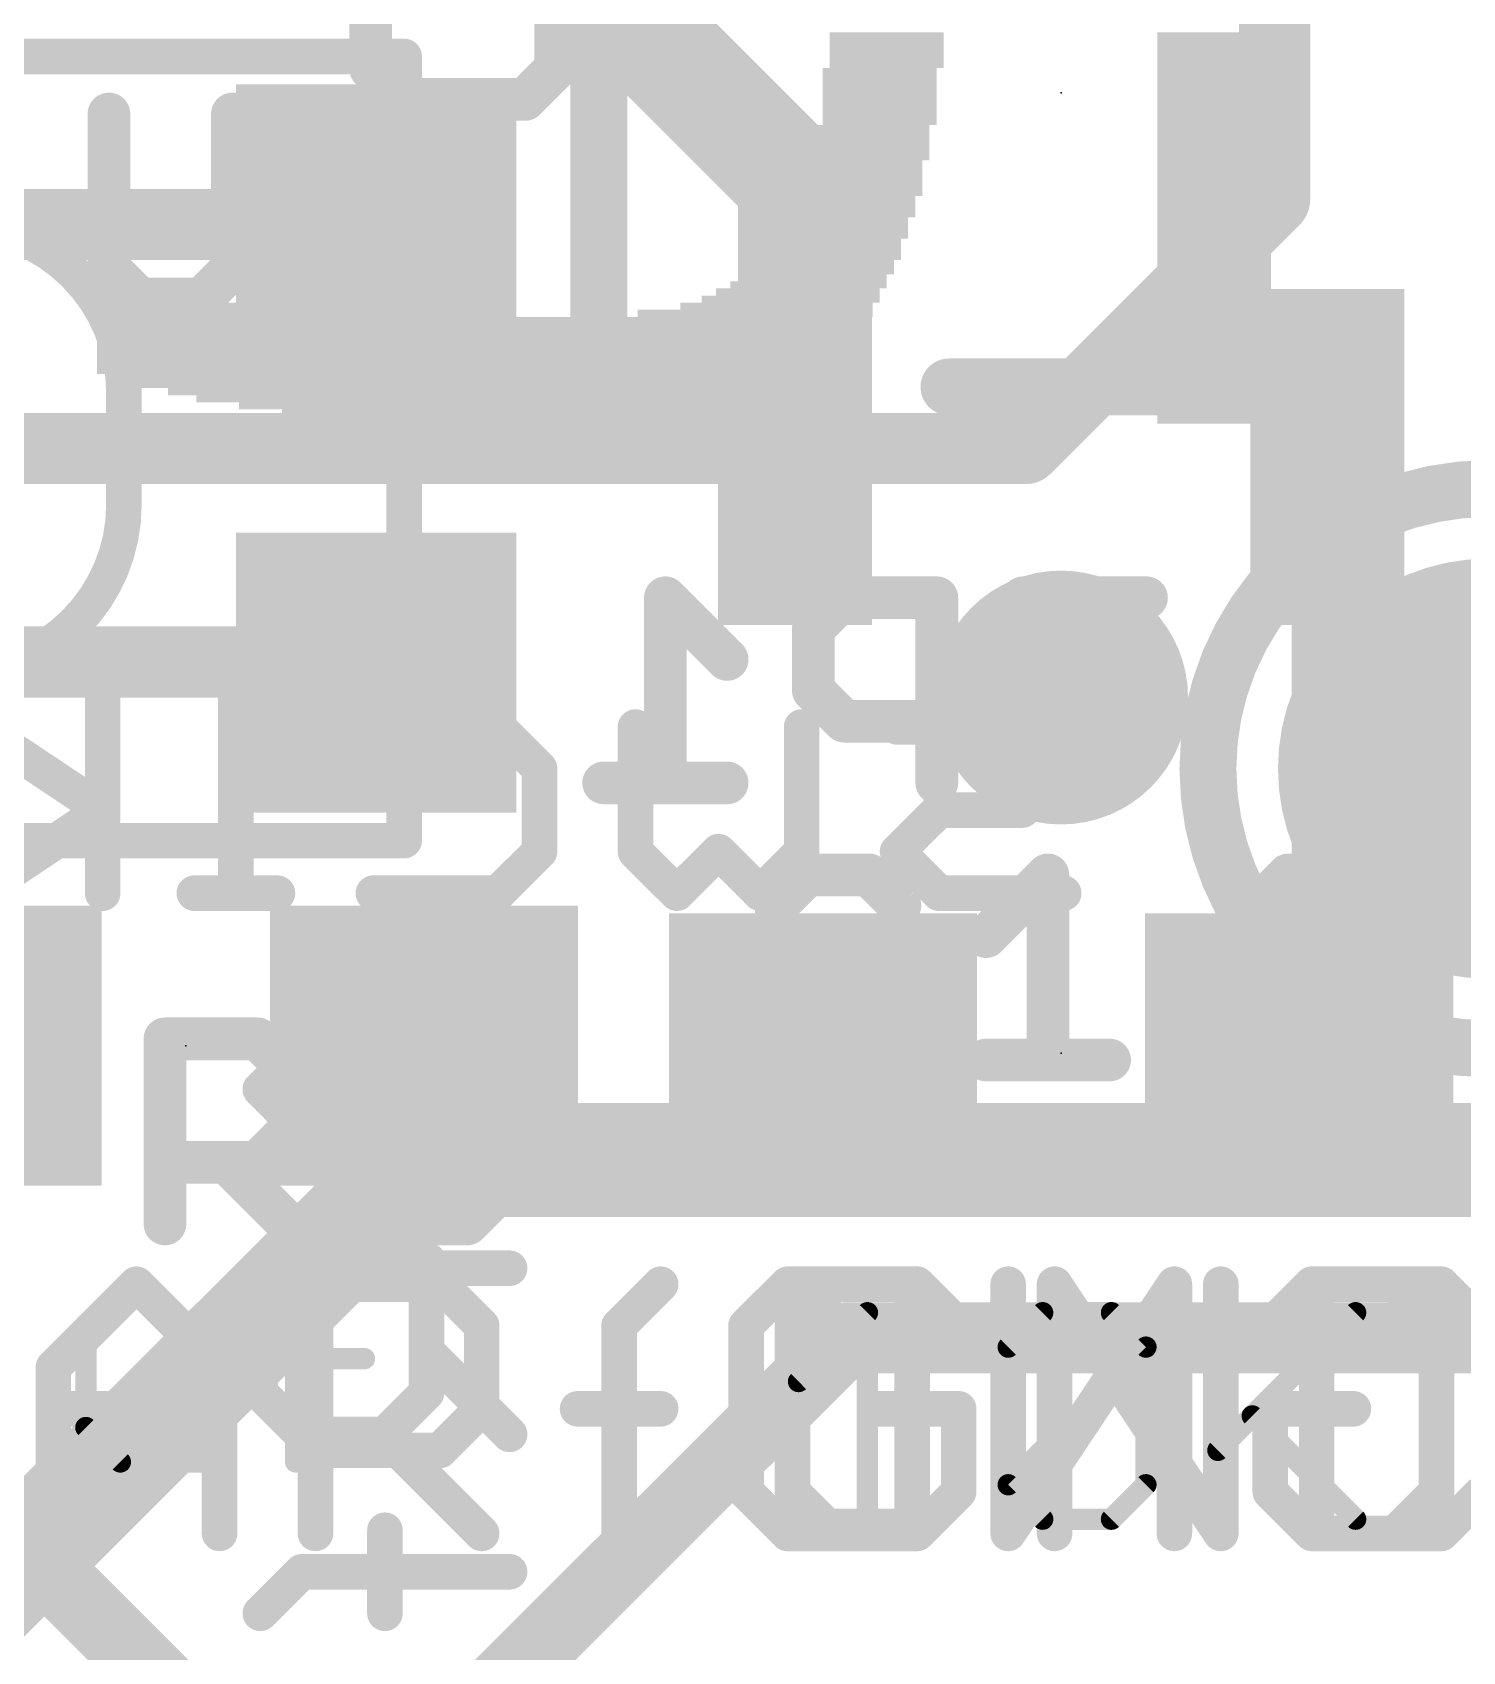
# Model space of a CAD drawing. Extents: x -4.5 to 52.1, y -1.8 to 26.3.
# Drawn here: x 10.17 to 15.28, y 2.18 to 7.96 of the extents above; entities that cross this region are included whole.
import ezdxf

# ---------------------------------------------------------------- set-up
doc = ezdxf.new("R2010")
doc.units = 0
for name, color, linetype in [('1', 12, 'CONTINUOUS'), ('16', 132, 'CONTINUOUS'), ('18', 110, 'CONTINUOUS'), ('21', 40, 'CONTINUOUS'), ('22', 6, 'CONTINUOUS'), ('23', 40, 'CONTINUOUS'), ('25', 253, 'CONTINUOUS'), ('26', 253, 'CONTINUOUS'), ('27', 253, 'CONTINUOUS')]:
    doc.layers.add(name, color=color, linetype=linetype)

# ---------------------------------------------------------------- blocks, each defined once
blk = doc.blocks.new('RECT')
blk.add_solid([(-0.5, -0.5), (0.5, -0.5), (-0.5, 0.5), (0.5, 0.5)])
blk = doc.blocks.new('PIE')
at = {"const_width": 0.5}
blk.add_lwpolyline([(0, -0.25, 1), (0, 0.25, 1), (0, -0.25)], format="xyb", dxfattribs=at)
blk = doc.blocks.new('ROUNDV')
at = {"const_width": 0.5}
blk.add_lwpolyline([(0, -0.25, 1), (0, 0.25, 1), (0, -0.25)], format="xyb", dxfattribs=at)

msp = doc.modelspace()

# ---------------------------------------------------------------- linework, layer by layer
at = {"layer": '1'}
for points, const_width in [([(12.065, 8.255), (12.893, 7.427)], 0.4064), ([(12.893, 7.427), (12.893, 6.4469)], 0.4064), ([(7.398, 7.277), (11.398, 7.277)], 0.254), ([(11.398, 7.277), (11.519, 7.277)], 0.254), ([(14.793, 6.4469), (14.793, 4.418)], 0.254), ([(11.36, 5.715), (9.271, 5.715)], 0.254), ([(11.398, 5.677), (11.36, 5.715)], 0.254), ([(14.793, 4.418), (14.693, 4.318)], 0.254), ([(9.8688, 2.8312), (11.43, 1.27)], 0.254)]:
    msp.add_lwpolyline(points, dxfattribs=dict(at, const_width=const_width))
for points, const_width in [([(12.9946, 7.427, 1), (12.7914, 7.427)], 0.2032), ([(12.8212, 7.3552, 1), (12.9648, 7.4988)], 0.2032), ([(11.398, 7.3405, 1), (11.398, 7.2135)], 0.127), ([(11.398, 7.2135, 1), (11.398, 7.3405)], 0.127), ([(11.519, 7.2135, 1), (11.519, 7.3405)], 0.127), ([(12.7914, 6.4469, 1), (12.9946, 6.4469)], 0.2032), ([(14.8565, 6.4469, 1), (14.7295, 6.4469)], 0.127), ([(11.4049, 5.7599, 1), (11.3151, 5.6701)], 0.127), ([(11.36, 5.6515, 1), (11.36, 5.7785)], 0.127), ([(11.3531, 5.6321, 1), (11.4429, 5.7219)], 0.127), ([(14.8379, 4.3731, 1), (14.7481, 4.4629)], 0.127), ([(14.7295, 4.418, 1), (14.8565, 4.418)], 0.127), ([(14.6481, 4.3629, 1), (14.7379, 4.2731)], 0.127)]:
    msp.add_lwpolyline(points, format="xyb", dxfattribs=dict(at, const_width=const_width))
at = {"layer": '16'}
for points, const_width in [([(14.605, 7.366), (14.605, 9.144)], 0.254), ([(18.161, 8.128), (15.367, 5.334)], 0.254), ([(13.716, 6.477), (14.605, 7.366)], 0.254), ([(13.716, 6.477), (10.033, 6.477)], 0.254), ([(8.89, 1.27), (11.557, 3.937)], 0.4064), ([(11.557, 3.937), (18.796, 3.937)], 0.4064), ([(13.081, 3.302), (11.43, 1.651)], 0.254), ([(20.32, 3.302), (13.081, 3.302)], 0.254)]:
    msp.add_lwpolyline(points, dxfattribs=dict(at, const_width=const_width))
for points, const_width in [([(14.6499, 7.3211, 1), (14.5601, 7.4109)], 0.127), ([(14.5415, 7.366, 1), (14.6685, 7.366)], 0.127), ([(13.716, 6.4135, 1), (13.716, 6.5405)], 0.127), ([(13.6711, 6.5219, 1), (13.7609, 6.4321)], 0.127), ([(15.3221, 5.3789, 1), (15.4119, 5.2891)], 0.127), ([(11.557, 4.0386, 1), (11.557, 3.8354)], 0.2032), ([(11.6288, 3.8652, 1), (11.4852, 4.0088)], 0.2032), ([(13.081, 3.3655, 1), (13.081, 3.2385)], 0.127), ([(13.1259, 3.2571, 1), (13.0361, 3.3469)], 0.127)]:
    msp.add_lwpolyline(points, format="xyb", dxfattribs=dict(at, const_width=const_width))
at = {"layer": '21'}
for points, const_width in [([(12.193, 6.947), (12.193, 8.547)], 0.2032), ([(7.298, 7.877), (11.498, 7.877)], 0.127), ([(11.498, 7.877), (11.498, 5.077)], 0.127), ([(14.243, 6.697), (13.443, 6.697)], 0.2032), ([(10.498, 6.677), (10.498, 6.277)], 0.127), ([(11.498, 5.077), (7.298, 5.077)], 0.127), ([(10.2461, 3.1967), (10.5427, 3.4933)], 0.127), ([(10.5427, 3.4933), (10.8393, 3.1967)], 0.127), ([(11.1817, 2.6035), (11.1817, 3.4933)], 0.127), ([(11.1817, 3.4933), (11.6265, 3.4933)], 0.127), ([(11.6265, 3.4933), (11.7748, 3.345)], 0.127), ([(12.2655, 3.345), (12.4138, 3.4933)], 0.127), ([(13.0325, 3.4933), (12.8842, 3.345)], 0.127), ([(13.3291, 3.4933), (13.0325, 3.4933)], 0.127), ([(13.4774, 3.345), (13.3291, 3.4933)], 0.127), ([(13.8197, 2.6035), (13.8197, 3.4933)], 0.127), ([(13.8197, 3.4933), (14.4129, 2.6035)], 0.127), ([(14.4129, 2.6035), (14.4129, 3.4933)], 0.127), ([(14.7553, 3.4933), (14.7553, 2.6035)], 0.127), ([(15.2001, 3.4933), (14.7553, 3.4933)], 0.127), ([(15.3484, 3.345), (15.2001, 3.4933)], 0.127), ([(11.7748, 3.345), (11.7748, 3.0484)], 0.127), ([(12.2655, 2.6035), (12.2655, 3.345)], 0.127), ([(12.8842, 3.345), (12.8842, 2.7518)], 0.127), ([(10.2461, 2.6035), (10.2461, 3.1967)], 0.127), ([(10.8393, 3.1967), (10.8393, 2.6035)], 0.127), ([(10.2461, 3.0484), (10.8393, 3.0484)], 0.127), ([(11.7748, 3.0484), (11.6265, 2.9001)], 0.127), ([(12.1172, 3.0484), (12.4138, 3.0484)], 0.127), ([(13.4774, 3.0484), (13.1808, 3.0484)], 0.127), ([(13.4774, 2.7518), (13.4774, 3.0484)], 0.127), ([(11.6265, 2.9001), (11.1817, 2.9001)], 0.127), ([(11.4782, 2.9001), (11.7748, 2.6035)], 0.127), ([(12.8842, 2.7518), (13.0325, 2.6035)], 0.127), ([(13.3291, 2.6035), (13.4774, 2.7518)], 0.127), ([(15.2001, 2.6035), (15.3484, 2.7518)], 0.127), ([(13.0325, 2.6035), (13.3291, 2.6035)], 0.127), ([(14.7553, 2.6035), (15.2001, 2.6035)], 0.127)]:
    msp.add_lwpolyline(points, dxfattribs=dict(at, const_width=const_width))
for points, const_width in [([(11.5298, 7.877, 1), (11.4663, 7.877)], 0.0635), ([(11.498, 7.8453, 1), (11.498, 7.9088)], 0.0635), ([(10.498, 6.677, 0.4142), (9.898, 7.277)], 0.127), ([(12.1422, 6.947, 1), (12.2438, 6.947)], 0.1016), ([(13.443, 6.7478, 1), (13.443, 6.6462)], 0.1016), ([(14.243, 6.6462, 1), (14.243, 6.7478)], 0.1016), ([(10.5298, 6.677, 1), (10.4663, 6.677)], 0.0635), ([(10.4663, 6.677, 1), (10.5298, 6.677)], 0.0635), ([(9.898, 5.677, 0.4142), (10.498, 6.277)], 0.127), ([(10.5298, 6.277, 1), (10.4663, 6.277)], 0.0635), ([(10.4663, 6.277, 1), (10.5298, 6.277)], 0.0635), ([(11.4663, 5.077, 1), (11.5298, 5.077)], 0.0635), ([(11.498, 5.0453, 1), (11.498, 5.1087)], 0.0635), ([(10.5652, 3.5157, 1), (10.5203, 3.4708)], 0.0635), ([(10.5652, 3.4708, 1), (10.5203, 3.5157)], 0.0635), ([(11.2134, 3.4933, 1), (11.1499, 3.4933)], 0.0635), ([(11.1817, 3.525, 1), (11.1817, 3.4615)], 0.0635), ([(11.649, 3.5157, 1), (11.6041, 3.4708)], 0.0635), ([(11.6265, 3.4615, 1), (11.6265, 3.525)], 0.0635), ([(12.4362, 3.4708, 1), (12.3913, 3.5157)], 0.0635), ([(13.0325, 3.525, 1), (13.0325, 3.4615)], 0.0635), ([(13.055, 3.4708, 1), (13.0101, 3.5157)], 0.0635), ([(13.3516, 3.5157, 1), (13.3066, 3.4708)], 0.0635), ([(13.3291, 3.4615, 1), (13.3291, 3.525)], 0.0635), ([(13.8515, 3.4933, 1), (13.788, 3.4933)], 0.0635), ([(13.8462, 3.5109, 1), (13.7933, 3.4756)], 0.0635), ([(14.4447, 3.4933, 1), (14.3812, 3.4933)], 0.0635), ([(14.787, 3.4933, 1), (14.7235, 3.4933)], 0.0635), ([(14.7553, 3.525, 1), (14.7553, 3.4615)], 0.0635), ([(15.2226, 3.5157, 1), (15.1777, 3.4708)], 0.0635), ([(15.2001, 3.4615, 1), (15.2001, 3.525)], 0.0635), ([(11.8066, 3.345, 1), (11.7431, 3.345)], 0.0635), ([(11.7524, 3.3225, 1), (11.7973, 3.3674)], 0.0635), ([(12.2972, 3.345, 1), (12.2337, 3.345)], 0.0635), ([(12.243, 3.3674, 1), (12.2879, 3.3225)], 0.0635), ([(12.916, 3.345, 1), (12.8525, 3.345)], 0.0635), ([(12.8618, 3.3674, 1), (12.9067, 3.3225)], 0.0635), ([(13.4549, 3.3225, 1), (13.4998, 3.3674)], 0.0635), ([(10.2779, 3.1967, 1), (10.2144, 3.1967)], 0.0635), ([(10.2237, 3.2191, 1), (10.2686, 3.1742)], 0.0635), ([(10.8711, 3.1967, 1), (10.8076, 3.1967)], 0.0635), ([(10.8169, 3.1742, 1), (10.8618, 3.2191)], 0.0635), ([(10.2461, 3.0801, 1), (10.2461, 3.0166)], 0.0635), ([(10.8393, 3.0166, 1), (10.8393, 3.0801)], 0.0635), ([(11.7431, 3.0484, 1), (11.8066, 3.0484)], 0.0635), ([(11.7973, 3.0259, 1), (11.7524, 3.0708)], 0.0635), ([(12.1172, 3.0801, 1), (12.1172, 3.0166)], 0.0635), ([(12.4138, 3.0166, 1), (12.4138, 3.0801)], 0.0635), ([(13.1808, 3.0801, 1), (13.1808, 3.0166)], 0.0635), ([(13.5091, 3.0484, 1), (13.4456, 3.0484)], 0.0635), ([(13.4774, 3.0166, 1), (13.4774, 3.0801)], 0.0635), ([(11.1817, 2.9318, 1), (11.1817, 2.8683)], 0.0635), ([(11.5007, 2.9225, 1), (11.4558, 2.8776)], 0.0635), ([(11.6041, 2.9225, 1), (11.649, 2.8776)], 0.0635), ([(11.6265, 2.8683, 1), (11.6265, 2.9318)], 0.0635), ([(12.8525, 2.7518, 1), (12.916, 2.7518)], 0.0635), ([(12.9067, 2.7742, 1), (12.8618, 2.7293)], 0.0635), ([(13.4456, 2.7518, 1), (13.5091, 2.7518)], 0.0635), ([(13.4998, 2.7293, 1), (13.4549, 2.7742)], 0.0635), ([(13.0325, 2.6353, 1), (13.0325, 2.5717)], 0.0635), ([(13.3291, 2.5717, 1), (13.3291, 2.6353)], 0.0635), ([(14.7553, 2.6353, 1), (14.7553, 2.5717)], 0.0635), ([(15.2001, 2.5717, 1), (15.2001, 2.6353)], 0.0635), ([(10.2144, 2.6035, 1), (10.2779, 2.6035)], 0.0635), ([(10.8076, 2.6035, 1), (10.8711, 2.6035)], 0.0635), ([(11.1499, 2.6035, 1), (11.2134, 2.6035)], 0.0635), ([(11.7524, 2.581, 1), (11.7973, 2.626)], 0.0635), ([(12.2337, 2.6035, 1), (12.2972, 2.6035)], 0.0635), ([(13.0101, 2.581, 1), (13.055, 2.626)], 0.0635), ([(13.3066, 2.626, 1), (13.3516, 2.581)], 0.0635), ([(13.788, 2.6035, 1), (13.8515, 2.6035)], 0.0635), ([(14.3812, 2.6035, 1), (14.4447, 2.6035)], 0.0635), ([(14.3865, 2.5859, 1), (14.4393, 2.6211)], 0.0635), ([(14.7235, 2.6035, 1), (14.787, 2.6035)], 0.0635), ([(15.1777, 2.626, 1), (15.2226, 2.581)], 0.0635)]:
    msp.add_lwpolyline(points, format="xyb", dxfattribs=dict(at, const_width=const_width))
at = {"layer": '22'}
for points, const_width in [([(15.367, 4.334, 1), (15.367, 6.334, 1), (15.367, 4.334)], 0.2032), ([(10.4539, 5.7793, 1), (10.3904, 5.7793)], 0.0635), ([(10.9293, 5.7793, 1), (10.8658, 5.7793)], 0.0635), ([(10.8976, 5.811, 1), (10.8976, 5.7475)], 0.0635), ([(11.0459, 5.7475, 1), (11.0459, 5.811)], 0.0635), ([(11.3882, 5.5144, 1), (11.3882, 5.4509)], 0.0635), ([(11.8555, 5.5051, 1), (11.8106, 5.4602)], 0.0635), ([(11.8331, 5.4509, 1), (11.8331, 5.5144)], 0.0635), ([(12.3555, 5.4827, 1), (12.292, 5.4827)], 0.0635), ([(12.9487, 5.4827, 1), (12.8851, 5.4827)], 0.0635), ([(13.2592, 5.5144, 1), (13.2592, 5.4509)], 0.0635), ([(13.7266, 5.5051, 1), (13.6817, 5.4602)], 0.0635), ([(13.7041, 5.4509, 1), (13.7041, 5.5144)], 0.0635), ([(12.0131, 5.3344, 1), (11.9496, 5.3344)], 0.0635), ([(11.9589, 5.3119, 1), (12.0038, 5.3568)], 0.0635), ([(13.8749, 5.3119, 1), (13.83, 5.3568)], 0.0635), ([(13.83, 5.3119, 1), (13.8749, 5.3568)], 0.0635), ([(10.4398, 5.1597, 1), (10.4046, 5.2125)], 0.0635), ([(10.4046, 5.1597, 1), (10.4398, 5.2125)], 0.0635), ([(13.4075, 5.2178, 1), (13.4075, 5.1543)], 0.0635), ([(13.43, 5.1636, 1), (13.3851, 5.2085)], 0.0635), ([(13.6817, 5.2085, 1), (13.7266, 5.1636)], 0.0635), ([(13.7041, 5.1543, 1), (13.7041, 5.2178)], 0.0635), ([(12.0038, 5.0153, 1), (11.9589, 5.0602)], 0.0635), ([(12.3462, 5.0602, 1), (12.3013, 5.0153)], 0.0635), ([(12.6428, 5.0602, 1), (12.5979, 5.0153)], 0.0635), ([(12.6428, 5.0153, 1), (12.5979, 5.0602)], 0.0635), ([(12.9394, 5.0153, 1), (12.8944, 5.0602)], 0.0635), ([(13.2817, 5.0602, 1), (13.2368, 5.0153)], 0.0635), ([(13.2368, 5.0602, 1), (13.2817, 5.0153)], 0.0635), ([(11.9496, 5.0378, 1), (12.0131, 5.0378)], 0.0635), ([(12.292, 5.0378, 1), (12.3555, 5.0378)], 0.0635), ([(12.8851, 5.0378, 1), (12.9487, 5.0378)], 0.0635), ([(10.3904, 4.8895, 1), (10.4539, 4.8895)], 0.0635), ([(10.7493, 4.9212, 1), (10.7493, 4.8578)], 0.0635), ([(10.8658, 4.8895, 1), (10.9293, 4.8895)], 0.0635), ([(11.0459, 4.8578, 1), (11.0459, 4.9212)], 0.0635), ([(11.3882, 4.9212, 1), (11.3882, 4.8578)], 0.0635), ([(11.8106, 4.912, 1), (11.8555, 4.867)], 0.0635), ([(11.8331, 4.8578, 1), (11.8331, 4.9212)], 0.0635), ([(12.4496, 4.912, 1), (12.4945, 4.867)], 0.0635), ([(12.4496, 4.867, 1), (12.4945, 4.912)], 0.0635), ([(12.7462, 4.912, 1), (12.7911, 4.867)], 0.0635), ([(12.7462, 4.867, 1), (12.7911, 4.912)], 0.0635), ([(13.4075, 4.9212, 1), (13.4075, 4.8578)], 0.0635), ([(13.3851, 4.867, 1), (13.43, 4.912)], 0.0635), ([(13.8524, 4.8578, 1), (13.8524, 4.9212)], 0.0635), ([(11.2813, 4.5176, 1), (11.2813, 4.4541)], 0.0635), ([(11.3038, 4.4634, 1), (11.2589, 4.5083)], 0.0635), ([(11.4614, 4.4859, 1), (11.3979, 4.4859)], 0.0635), ([(11.8745, 4.4541, 1), (11.8745, 4.5176)], 0.0635), ([(11.0072, 4.2117, 1), (10.9623, 4.1668)], 0.0635), ([(10.9623, 4.2117, 1), (11.0072, 4.1668)], 0.0635), ([(11.2813, 3.9244, 1), (11.2813, 3.8609)], 0.0635), ([(11.2589, 3.8702, 1), (11.3038, 3.9151)], 0.0635), ([(11.8745, 3.8609, 1), (11.8745, 3.9244)], 0.0635), ([(11.3979, 3.8927, 1), (11.4614, 3.8927)], 0.0635), ([(10.9847, 3.5821, 1), (10.9847, 3.5186)], 0.0635), ([(11.0165, 3.5503, 1), (10.953, 3.5503)], 0.0635), ([(11.6097, 3.5503, 1), (11.5462, 3.5503)], 0.0635), ([(11.8745, 3.5186, 1), (11.8745, 3.5821)], 0.0635), ([(12.8669, 3.525, 1), (12.8669, 3.4615)], 0.0635), ([(12.8893, 3.4708, 1), (12.8444, 3.5157)], 0.0635), ([(13.3435, 3.4933, 1), (13.28, 3.4933)], 0.0635), ([(13.3117, 3.4615, 1), (13.3117, 3.525)], 0.0635), ([(13.6858, 3.4933, 1), (13.6223, 3.4933)], 0.0635), ([(14.279, 3.4933, 1), (14.2155, 3.4933)], 0.0635), ([(14.2737, 3.4756, 1), (14.2208, 3.5109)], 0.0635), ([(14.7379, 3.525, 1), (14.7379, 3.4615)], 0.0635), ([(14.7604, 3.4708, 1), (14.7154, 3.5157)], 0.0635), ([(15.0569, 3.5157, 1), (15.012, 3.4708)], 0.0635), ([(15.0345, 3.4615, 1), (15.0345, 3.525)], 0.0635), ([(12.7503, 3.345, 1), (12.6868, 3.345)], 0.0635), ([(12.6961, 3.3674, 1), (12.741, 3.3225)], 0.0635), ([(14.5672, 3.3674, 1), (14.6121, 3.3225)], 0.0635), ([(15.2145, 3.345, 1), (15.151, 3.345)], 0.0635), ([(15.1603, 3.3225, 1), (15.2052, 3.3674)], 0.0635), ([(11.6004, 3.2762, 1), (11.5555, 3.2313)], 0.0635), ([(10.953, 3.1055, 1), (11.0165, 3.1055)], 0.0635), ([(11.0072, 3.1279, 1), (10.9623, 3.083)], 0.0635), ([(11.5462, 3.1055, 1), (11.6097, 3.1055)], 0.0635), ([(11.6004, 3.083, 1), (11.5555, 3.1279)], 0.0635), ([(14.6214, 3.0484, 1), (14.5579, 3.0484)], 0.0635), ([(14.5896, 3.0801, 1), (14.5896, 3.0166)], 0.0635), ([(14.8862, 3.0166, 1), (14.8862, 3.0801)], 0.0635), ([(11.133, 2.9889, 1), (11.133, 2.9254)], 0.0635), ([(11.1106, 2.9347, 1), (11.1555, 2.9796)], 0.0635), ([(11.4072, 2.9796, 1), (11.4521, 2.9347)], 0.0635), ([(11.4296, 2.9254, 1), (11.4296, 2.9889)], 0.0635), ([(11.852, 2.9347, 1), (11.897, 2.9796)], 0.0635), ([(12.741, 2.7742, 1), (12.6961, 2.7293)], 0.0635), ([(12.6868, 2.7518, 1), (12.7503, 2.7518)], 0.0635), ([(14.5579, 2.7518, 1), (14.6214, 2.7518)], 0.0635), ([(14.6121, 2.7742, 1), (14.5672, 2.7293)], 0.0635), ([(15.151, 2.7518, 1), (15.2145, 2.7518)], 0.0635), ([(15.2052, 2.7293, 1), (15.1603, 2.7742)], 0.0635), ([(11.4614, 2.6148, 1), (11.3979, 2.6148)], 0.0635), ([(12.8669, 2.6353, 1), (12.8669, 2.5717)], 0.0635), ([(13.3117, 2.5717, 1), (13.3117, 2.6353)], 0.0635), ([(14.7379, 2.6353, 1), (14.7379, 2.5717)], 0.0635), ([(15.0345, 2.5717, 1), (15.0345, 2.6353)], 0.0635), ([(12.8444, 2.581, 1), (12.8893, 2.626)], 0.0635), ([(13.28, 2.6035, 1), (13.3435, 2.6035)], 0.0635), ([(13.6223, 2.6035, 1), (13.6858, 2.6035)], 0.0635), ([(13.6277, 2.6211, 1), (13.6805, 2.5859)], 0.0635), ([(14.2155, 2.6035, 1), (14.279, 2.6035)], 0.0635), ([(14.7154, 2.581, 1), (14.7604, 2.626)], 0.0635), ([(15.012, 2.626, 1), (15.0569, 2.581)], 0.0635), ([(11.133, 2.4983, 1), (11.133, 2.4348)], 0.0635), ([(11.1555, 2.4441, 1), (11.1106, 2.489)], 0.0635), ([(11.8745, 2.4348, 1), (11.8745, 2.4983)], 0.0635), ([(10.9623, 2.3407, 1), (11.0072, 2.2958)], 0.0635), ([(11.3979, 2.3182, 1), (11.4614, 2.3182)], 0.0635)]:
    msp.add_lwpolyline(points, format="xyb", dxfattribs=dict(at, const_width=const_width))
at = {"layer": '22', "const_width": 0.127}
for points in [[(10.4222, 4.8895), (10.4222, 5.7793)], [(11.0459, 5.7793), (10.8976, 5.7793)], [(10.8976, 5.7793), (10.8976, 4.8895)], [(10.4222, 5.1861), (9.9773, 5.4827)], [(11.3882, 5.4827), (11.8331, 5.4827)], [(11.8331, 5.4827), (11.9814, 5.3344)], [(12.3237, 5.0378), (12.3237, 5.4827)], [(12.9169, 5.4827), (12.9169, 5.0378)], [(13.7041, 5.4827), (13.2592, 5.4827)], [(13.8524, 5.3344), (13.7041, 5.4827)], [(11.9814, 5.3344), (11.9814, 5.0378)], [(13.7041, 5.1861), (13.8524, 5.3344)], [(9.9773, 4.8895), (10.4222, 5.1861)], [(13.2592, 5.0378), (13.4075, 5.1861)], [(13.4075, 5.1861), (13.7041, 5.1861)], [(11.9814, 5.0378), (11.8331, 4.8895)], [(12.472, 4.8895), (12.3237, 5.0378)], [(12.6203, 5.0378), (12.472, 4.8895)], [(12.7686, 4.8895), (12.6203, 5.0378)], [(12.9169, 5.0378), (12.7686, 4.8895)], [(13.4075, 4.8895), (13.2592, 5.0378)], [(11.0459, 4.8895), (10.7493, 4.8895)], [(11.8331, 4.8895), (11.3882, 4.8895)], [(13.8524, 4.8895), (13.4075, 4.8895)], [(11.2813, 4.4859), (10.9847, 4.1893)], [(11.8745, 4.4859), (11.2813, 4.4859)], [(11.4296, 4.4859), (11.4296, 3.8927)], [(10.9847, 4.1893), (11.2813, 3.8927)], [(11.2813, 3.8927), (11.8745, 3.8927)], [(11.8745, 3.5503), (10.9847, 3.5503)], [(10.9847, 3.5503), (10.9847, 3.1055)], [(11.5779, 3.1055), (11.5779, 3.5503)], [(12.7186, 3.345), (12.8669, 3.4933)], [(12.8669, 3.4933), (13.3117, 3.4933)], [(13.3117, 3.4933), (13.3117, 2.6035)], [(14.2473, 3.4933), (13.6541, 2.6035)], [(13.6541, 2.6035), (13.6541, 3.4933)], [(14.2473, 2.6035), (14.2473, 3.4933)], [(14.5896, 3.345), (14.7379, 3.4933)], [(14.7379, 3.4933), (15.0345, 3.4933)], [(15.0345, 3.4933), (15.1828, 3.345)], [(12.7186, 2.7518), (12.7186, 3.345)], [(15.1828, 3.345), (15.1828, 2.7518)], [(11.5779, 3.2538), (11.8745, 2.9572)], [(10.9847, 3.1055), (11.133, 2.9572)], [(11.4296, 2.9572), (11.5779, 3.1055)], [(14.5896, 2.7518), (14.5896, 3.0484)], [(14.5896, 3.0484), (14.8862, 3.0484)], [(11.133, 2.9572), (11.4296, 2.9572)], [(12.8669, 2.6035), (12.7186, 2.7518)], [(14.7379, 2.6035), (14.5896, 2.7518)], [(15.1828, 2.7518), (15.0345, 2.6035)], [(11.4296, 2.6148), (11.4296, 2.3182)], [(13.3117, 2.6035), (12.8669, 2.6035)], [(15.0345, 2.6035), (14.7379, 2.6035)], [(11.133, 2.4665), (10.9847, 2.3182)], [(11.8745, 2.4665), (11.133, 2.4665)]]:
    msp.add_lwpolyline(points, dxfattribs=at)
at = {"layer": '23'}
for p in [(13.843, 7.747), (10.7188, 4.3446), (13.843, 4.318)]:
    msp.add_point(p, dxfattribs=at)
at = {"layer": '25', "const_width": 0.1524}
for points in [[(11.3786, 8.0539), (11.3786, 7.8335)], [(12.0396, 7.8335), (12.0396, 8.0539)], [(11.3786, 7.8335), (11.4888, 7.7234)], [(11.9294, 7.7234), (12.0396, 7.8335)], [(10.4444, 7.6714), (10.4444, 7.1206)], [(10.885, 7.1206), (10.885, 7.6714)], [(11.1928, 7.5612), (11.3029, 7.6714)], [(11.3029, 7.6714), (11.5233, 7.6714)], [(11.4888, 7.7234), (11.9294, 7.7234)], [(11.5233, 7.6714), (11.6334, 7.5612)], [(11.6334, 7.5612), (11.6334, 7.451)], [(11.6334, 7.451), (11.5233, 7.3409)], [(11.5233, 7.3409), (11.4131, 7.3409)], [(11.5233, 7.3409), (11.6334, 7.2307)], [(11.6334, 7.2307), (11.6334, 7.1206)], [(10.4444, 7.1206), (10.5545, 7.0104)], [(10.7749, 7.0104), (10.885, 7.1206)], [(11.3029, 7.0104), (11.1928, 7.1206)], [(11.6334, 7.1206), (11.5233, 7.0104)], [(10.5545, 7.0104), (10.7749, 7.0104)], [(11.5233, 7.0104), (11.3029, 7.0104)], [(12.9372, 4.9548), (12.827, 4.8446)], [(13.1575, 4.9548), (12.9372, 4.9548)], [(13.2676, 4.8446), (13.1575, 4.9548)], [(13.5754, 4.7344), (13.7957, 4.9548)], [(13.7957, 4.9548), (13.7957, 4.2938)], [(14.6543, 4.9548), (14.3238, 4.6243)], [(14.6543, 4.2938), (14.6543, 4.9548)], [(12.827, 4.8446), (12.827, 4.404)], [(14.3238, 4.6243), (14.7645, 4.6243)], [(12.827, 4.404), (12.9372, 4.2938)], [(13.1575, 4.2938), (13.2676, 4.404)], [(10.6444, 3.7084), (10.6444, 4.3694)], [(10.6444, 4.3694), (10.9748, 4.3694)], [(10.9748, 4.3694), (11.085, 4.2592)], [(11.3928, 4.2592), (11.5029, 4.3694)], [(11.5029, 4.3694), (11.7233, 4.3694)], [(11.7233, 4.3694), (11.8334, 4.2592)], [(12.9372, 4.2938), (13.1575, 4.2938)], [(13.5754, 4.2938), (14.0161, 4.2938)], [(11.085, 4.2592), (11.085, 4.0389)], [(11.3928, 4.149), (11.3928, 4.2592)], [(11.8334, 4.2592), (11.8334, 4.149)], [(11.5029, 4.0389), (11.3928, 4.149)], [(11.8334, 4.149), (11.7233, 4.0389)], [(11.085, 4.0389), (10.9748, 3.9287)], [(11.3928, 3.9287), (11.5029, 4.0389)], [(11.5029, 4.0389), (11.7233, 4.0389)], [(11.7233, 4.0389), (11.8334, 3.9287)], [(10.9748, 3.9287), (10.6444, 3.9287)], [(10.8647, 3.9287), (11.085, 3.7084)], [(11.3928, 3.8186), (11.3928, 3.9287)], [(11.8334, 3.9287), (11.8334, 3.8186)], [(11.5029, 3.7084), (11.3928, 3.8186)], [(11.8334, 3.8186), (11.7233, 3.7084)], [(11.7233, 3.7084), (11.5029, 3.7084)]]:
    msp.add_lwpolyline(points, dxfattribs=at)
at = {"layer": '25', "const_width": 0.0762}
for points in [[(11.4056, 7.8605, 1), (11.3517, 7.8066)], [(11.3405, 7.8335, 1), (11.4167, 7.8335)], [(12.0015, 7.8335, 1), (12.0777, 7.8335)], [(12.0665, 7.8066, 1), (12.0127, 7.8605)], [(10.4825, 7.6714, 1), (10.4063, 7.6714)], [(10.9231, 7.6714, 1), (10.8469, 7.6714)], [(11.3029, 7.7095, 1), (11.3029, 7.6333)], [(11.3299, 7.6444, 1), (11.276, 7.6983)], [(11.4888, 7.7615, 1), (11.4888, 7.6853)], [(11.4619, 7.6964, 1), (11.5157, 7.7503)], [(11.5502, 7.6983, 1), (11.4963, 7.6444)], [(11.5233, 7.6333, 1), (11.5233, 7.7095)], [(11.9025, 7.7503, 1), (11.9564, 7.6964)], [(11.9294, 7.6853, 1), (11.9294, 7.7615)], [(11.6715, 7.5612, 1), (11.5953, 7.5612)], [(11.1658, 7.5881, 1), (11.2197, 7.5343)], [(11.6065, 7.5343, 1), (11.6604, 7.5881)], [(11.6604, 7.4241, 1), (11.6065, 7.478)], [(11.5953, 7.451, 1), (11.6715, 7.451)], [(11.4131, 7.379, 1), (11.4131, 7.3028)], [(11.5502, 7.3678, 1), (11.4963, 7.3139)], [(11.4963, 7.3678, 1), (11.5502, 7.3139)], [(11.5233, 7.3028, 1), (11.5233, 7.379)], [(11.6715, 7.2307, 1), (11.5953, 7.2307)], [(11.6065, 7.2038, 1), (11.6604, 7.2577)], [(10.4713, 7.1475, 1), (10.4174, 7.0936)], [(10.912, 7.0936, 1), (10.8581, 7.1475)], [(11.2197, 7.1475, 1), (11.1658, 7.0936)], [(11.6604, 7.0936, 1), (11.6065, 7.1475)], [(10.4063, 7.1206, 1), (10.4825, 7.1206)], [(10.8469, 7.1206, 1), (10.9231, 7.1206)], [(11.5953, 7.1206, 1), (11.6715, 7.1206)], [(10.5545, 7.0485, 1), (10.5545, 6.9723)], [(10.5276, 6.9835, 1), (10.5815, 7.0373)], [(10.7479, 7.0373, 1), (10.8018, 6.9835)], [(10.7749, 6.9723, 1), (10.7749, 7.0485)], [(11.3029, 7.0485, 1), (11.3029, 6.9723)], [(11.276, 6.9835, 1), (11.3299, 7.0373)], [(11.4963, 7.0373, 1), (11.5502, 6.9835)], [(11.5233, 6.9723, 1), (11.5233, 7.0485)], [(12.9372, 4.9929, 1), (12.9372, 4.9167)], [(12.9641, 4.9278, 1), (12.9102, 4.9817)], [(13.1844, 4.9817, 1), (13.1305, 4.9278)], [(13.1575, 4.9167, 1), (13.1575, 4.9929)], [(13.8338, 4.9548, 1), (13.7576, 4.9548)], [(13.8227, 4.9278, 1), (13.7688, 4.9817)], [(14.6924, 4.9548, 1), (14.6162, 4.9548)], [(14.6813, 4.9278, 1), (14.6274, 4.9817)], [(12.8651, 4.8446, 1), (12.7889, 4.8446)], [(12.8001, 4.8715, 1), (12.8539, 4.8177)], [(13.2407, 4.8177, 1), (13.2946, 4.8715)], [(13.5485, 4.7614, 1), (13.6024, 4.7075)], [(14.3238, 4.6624, 1), (14.3238, 4.5862)], [(14.2969, 4.6512, 1), (14.3508, 4.5973)], [(14.7645, 4.5862, 1), (14.7645, 4.6624)], [(12.8539, 4.4309, 1), (12.8001, 4.377)], [(13.2946, 4.377, 1), (13.2407, 4.4309)], [(10.6825, 4.3694, 1), (10.6063, 4.3694)], [(10.6444, 4.4075, 1), (10.6444, 4.3313)], [(11.0018, 4.3963, 1), (10.9479, 4.3424)], [(10.9748, 4.3313, 1), (10.9748, 4.4075)], [(11.5029, 4.4075, 1), (11.5029, 4.3313)], [(11.5299, 4.3424, 1), (11.476, 4.3963)], [(11.7502, 4.3963, 1), (11.6963, 4.3424)], [(11.7233, 4.3313, 1), (11.7233, 4.4075)], [(12.7889, 4.404, 1), (12.8651, 4.404)], [(12.9372, 4.3319, 1), (12.9372, 4.2557)], [(12.9102, 4.2669, 1), (12.9641, 4.3207)], [(13.1305, 4.3207, 1), (13.1844, 4.2669)], [(13.1575, 4.2557, 1), (13.1575, 4.3319)], [(13.5754, 4.3319, 1), (13.5754, 4.2557)], [(14.0161, 4.2557, 1), (14.0161, 4.3319)], [(11.1231, 4.2592, 1), (11.0469, 4.2592)], [(11.0581, 4.2323, 1), (11.112, 4.2861)], [(11.4309, 4.2592, 1), (11.3547, 4.2592)], [(11.3658, 4.2861, 1), (11.4197, 4.2323)], [(11.8715, 4.2592, 1), (11.7953, 4.2592)], [(11.8065, 4.2323, 1), (11.8604, 4.2861)], [(13.7576, 4.2938, 1), (13.8338, 4.2938)], [(14.6162, 4.2938, 1), (14.6924, 4.2938)], [(11.4197, 4.176, 1), (11.3658, 4.1221)], [(11.8604, 4.1221, 1), (11.8065, 4.176)], [(11.3547, 4.149, 1), (11.4309, 4.149)], [(11.7953, 4.149, 1), (11.8715, 4.149)], [(11.112, 4.0119, 1), (11.0581, 4.0658)], [(11.5029, 4.077, 1), (11.5029, 4.0008)], [(11.5299, 4.0119, 1), (11.476, 4.0658)], [(11.7502, 4.0658, 1), (11.6963, 4.0119)], [(11.7233, 4.0008, 1), (11.7233, 4.077)], [(11.0469, 4.0389, 1), (11.1231, 4.0389)], [(11.476, 4.0119, 1), (11.5299, 4.0658)], [(11.6963, 4.0658, 1), (11.7502, 4.0119)], [(10.6444, 3.9668, 1), (10.6444, 3.8906)], [(10.8916, 3.9557, 1), (10.8377, 3.9018)], [(10.9479, 3.9557, 1), (11.0018, 3.9018)], [(10.9748, 3.8906, 1), (10.9748, 3.9668)], [(11.3658, 3.9557, 1), (11.4197, 3.9018)], [(11.4309, 3.9287, 1), (11.3547, 3.9287)], [(11.8715, 3.9287, 1), (11.7953, 3.9287)], [(11.8065, 3.9018, 1), (11.8604, 3.9557)], [(11.4197, 3.8455, 1), (11.3658, 3.7916)], [(11.8604, 3.7916, 1), (11.8065, 3.8455)], [(11.3547, 3.8186, 1), (11.4309, 3.8186)], [(11.7953, 3.8186, 1), (11.8715, 3.8186)], [(11.0581, 3.6815, 1), (11.1119, 3.7353)], [(11.5029, 3.7465, 1), (11.5029, 3.6703)], [(11.476, 3.6815, 1), (11.5299, 3.7353)], [(11.6963, 3.7353, 1), (11.7502, 3.6815)], [(11.7233, 3.6703, 1), (11.7233, 3.7465)], [(10.6063, 3.7084, 1), (10.6825, 3.7084)]]:
    msp.add_lwpolyline(points, format="xyb", dxfattribs=at)
at = {"layer": '26', "const_width": 0.0762}
for points in [[(12.4688, 5.9442, 1), (12.3925, 5.9442)], [(12.4576, 5.9711, 1), (12.4037, 5.9172)], [(13.0689, 5.9823, 1), (13.0689, 5.9061)], [(13.0958, 5.9172, 1), (13.042, 5.9711)], [(13.4375, 5.9442, 1), (13.3613, 5.9442)], [(13.3994, 5.9061, 1), (13.3994, 5.9823)], [(13.7072, 5.9823, 1), (13.7072, 5.9061)], [(13.9656, 5.9442, 1), (13.8894, 5.9442)], [(14.1478, 5.9061, 1), (14.1478, 5.9823)], [(14.8605, 5.9823, 1), (14.8605, 5.9061)], [(14.8874, 5.9172, 1), (14.8335, 5.9711)], [(15.1078, 5.9711, 1), (15.0539, 5.9172)], [(15.0808, 5.9061, 1), (15.0808, 5.9823)], [(12.9968, 5.834, 1), (12.9206, 5.834)], [(12.9318, 5.8609, 1), (12.9857, 5.8071)], [(14.7884, 5.834, 1), (14.7122, 5.834)], [(14.7234, 5.8609, 1), (14.7773, 5.8071)], [(15.164, 5.8071, 1), (15.2179, 5.8609)], [(12.624, 5.6969, 1), (12.6779, 5.7508)], [(14.7773, 5.7508, 1), (14.7234, 5.6969)], [(14.7122, 5.7238, 1), (14.7884, 5.7238)], [(12.9857, 5.6406, 1), (12.9318, 5.5867)], [(12.9206, 5.6137, 1), (12.9968, 5.6137)], [(13.0689, 5.5416, 1), (13.0689, 5.4654)], [(13.042, 5.4766, 1), (13.0958, 5.5305)], [(13.3994, 5.4654, 1), (13.3994, 5.5416)], [(12.2103, 5.3213, 1), (12.2103, 5.2451)], [(12.3925, 5.2832, 1), (12.4688, 5.2832)], [(12.651, 5.2451, 1), (12.651, 5.3213)], [(13.3613, 5.2832, 1), (13.4375, 5.2832)], [(13.8894, 5.2832, 1), (13.9656, 5.2832)], [(14.7503, 5.3213, 1), (14.7503, 5.2451)], [(15.164, 5.2563, 1), (15.2179, 5.3101)], [(15.191, 5.2451, 1), (15.191, 5.3213)]]:
    msp.add_lwpolyline(points, format="xyb", dxfattribs=at)
at = {"layer": '26', "const_width": 0.1524}
for points in [[(12.651, 5.7238), (12.4306, 5.9442)], [(12.4306, 5.9442), (12.4306, 5.2832)], [(13.0689, 5.9442), (12.9587, 5.834)], [(13.3994, 5.9442), (13.0689, 5.9442)], [(13.3994, 5.2832), (13.3994, 5.9442)], [(14.1478, 5.9442), (13.7072, 5.9442)], [(13.9275, 5.2832), (13.9275, 5.9442)], [(14.7503, 5.834), (14.8605, 5.9442)], [(14.8605, 5.9442), (15.0808, 5.9442)], [(15.0808, 5.9442), (15.191, 5.834)], [(12.9587, 5.834), (12.9587, 5.6137)], [(14.7503, 5.7238), (14.7503, 5.834)], [(15.191, 5.2832), (14.7503, 5.7238)], [(12.9587, 5.6137), (13.0689, 5.5035)], [(13.0689, 5.5035), (13.3994, 5.5035)], [(12.651, 5.2832), (12.2103, 5.2832)], [(14.7503, 5.2832), (15.191, 5.2832)]]:
    msp.add_lwpolyline(points, dxfattribs=at)
at = {"layer": '27', "const_width": 0.0381}
for points in [[(11.1107, 3.615, 1), (11.1107, 3.5769)], [(11.1298, 3.5959, 1), (11.0917, 3.5959)], [(11.6022, 3.5769, 1), (11.6022, 3.615)], [(13.1706, 3.3915, 1), (13.1325, 3.3915)], [(13.1651, 3.3781, 1), (13.1381, 3.405)], [(13.7771, 3.4106, 1), (13.7771, 3.3725)], [(13.7906, 3.3781, 1), (13.7637, 3.405)], [(14.0364, 3.405, 1), (14.0094, 3.3781)], [(14.0229, 3.3725, 1), (14.0229, 3.4106)], [(14.4217, 3.3915, 1), (14.3836, 3.3915)], [(14.9076, 3.3781, 1), (14.8807, 3.405)], [(10.3814, 3.3502, 1), (10.3433, 3.3502)], [(10.8728, 3.3502, 1), (10.8347, 3.3502)], [(13.6733, 3.2687, 1), (13.6352, 3.2687)], [(13.6408, 3.2821, 1), (13.6677, 3.2552)], [(14.1648, 3.2687, 1), (14.1267, 3.2687)], [(14.1592, 3.2552, 1), (14.1323, 3.2821)], [(14.1323, 3.2552, 1), (14.1592, 3.2821)], [(11.1107, 3.2464, 1), (11.1107, 3.2083)], [(11.3565, 3.2083, 1), (11.3565, 3.2464)], [(12.8924, 3.1593, 1), (12.9193, 3.1323)], [(10.3758, 2.995, 1), (10.3488, 2.9681)], [(14.539, 3.0364, 1), (14.5121, 3.0094)], [(10.3433, 2.9816, 1), (10.3814, 2.9816)], [(10.4852, 2.8777, 1), (10.4852, 2.8396)], [(10.4717, 2.8452, 1), (10.4987, 2.8722)], [(10.8538, 2.8396, 1), (10.8538, 2.8777)], [(14.3892, 2.9135, 1), (14.4162, 2.8866)], [(10.8347, 2.8587, 1), (10.8728, 2.8587)], [(11.0917, 2.8587, 1), (11.1298, 2.8587)], [(13.6352, 2.7772, 1), (13.6733, 2.7772)], [(13.6677, 2.7906, 1), (13.6408, 2.7637)], [(13.6408, 2.7906, 1), (13.6677, 2.7637)], [(14.1267, 2.7772, 1), (14.1648, 2.7772)], [(14.1592, 2.7637, 1), (14.1323, 2.7906)], [(12.9059, 2.6734, 1), (12.9059, 2.6353)], [(13.1325, 2.6543, 1), (13.1706, 2.6543)], [(13.3973, 2.6353, 1), (13.3973, 2.6734)], [(13.7771, 2.6734, 1), (13.7771, 2.6353)], [(13.7637, 2.6408, 1), (13.7906, 2.6678)], [(14.0094, 2.6678, 1), (14.0364, 2.6408)], [(14.0229, 2.6353, 1), (14.0229, 2.6734)], [(14.3836, 2.6543, 1), (14.4217, 2.6543)], [(14.8807, 2.6408, 1), (14.9076, 2.6678)]]:
    msp.add_lwpolyline(points, format="xyb", dxfattribs=at)
at = {"layer": '27', "const_width": 0.0762}
for points in [[(11.1107, 2.8587), (11.1107, 3.5959)], [(11.1107, 3.5959), (11.6022, 3.5959)], [(12.9059, 3.1458), (13.1516, 3.3915)], [(13.1516, 3.3915), (13.1516, 2.6543)], [(13.6543, 3.2687), (13.7771, 3.3915)], [(13.7771, 3.3915), (14.0229, 3.3915)], [(14.0229, 3.3915), (14.1458, 3.2687)], [(14.4027, 3.3915), (14.4027, 2.6543)], [(14.4027, 2.9), (14.8942, 3.3915)], [(10.3623, 3.3502), (10.3623, 2.9816)], [(10.8538, 2.8587), (10.8538, 3.3502)], [(13.6543, 2.7772), (13.6543, 3.2687)], [(13.6543, 2.7772), (14.1458, 3.2687)], [(14.1458, 3.2687), (14.1458, 2.7772)], [(11.1107, 3.2273), (11.3565, 3.2273)], [(10.3623, 2.9816), (10.4852, 2.8587)], [(14.5256, 3.0229), (14.8942, 2.6543)], [(10.4852, 2.8587), (10.8538, 2.8587)], [(13.7771, 2.6543), (13.6543, 2.7772)], [(14.1458, 2.7772), (14.0229, 2.6543)], [(12.9059, 2.6543), (13.3973, 2.6543)], [(14.0229, 2.6543), (13.7771, 2.6543)]]:
    msp.add_lwpolyline(points, dxfattribs=at)

# ---------------------------------------------------------------- block references
at = {"layer": '1', "rotation": 180}
for p in [(11.398, 7.277), (11.398, 5.677)]:
    msp.add_blockref('RECT', p, dxfattribs=at)
at = {"layer": '1', "xscale": 0.55, "yscale": 1.2, "rotation": 180}
for p in [(12.893, 6.4469), (14.793, 6.4469)]:
    msp.add_blockref('RECT', p, dxfattribs=at)
at = {"layer": '1', "xscale": 1.1}
for p in [(9.8688, 4.3446), (11.5688, 4.3446)]:
    msp.add_blockref('RECT', p, dxfattribs=at)
at = {"layer": '1', "xscale": 1.1, "rotation": 180}
for p in [(12.993, 4.318), (14.693, 4.318)]:
    msp.add_blockref('RECT', p, dxfattribs=at)
at = {"layer": '16', "xscale": 1.5, "yscale": 1.5}
msp.add_blockref('PIE', (15.367, 5.334), dxfattribs=at)
at = {"layer": '18', "xscale": 0.9064, "yscale": 0.9064}
msp.add_blockref('ROUNDV', (13.843, 5.588), dxfattribs=at)
msp.add_blockref('ROUNDV', (13.843, 5.588), dxfattribs=at)
at = {"layer": '22', "yscale": 0.0254, "rotation": 180}
for p, xscale in [((13.2207, 7.9502), 0.4064), ((13.2207, 7.9248), 0.4064), ((14.3891, 7.9502), 0.4064), ((14.3891, 7.9248), 0.4064), ((13.2207, 7.8994), 0.4064), ((13.2207, 7.874), 0.4064), ((14.3891, 7.8994), 0.4064), ((14.3891, 7.874), 0.4064), ((13.1953, 7.8232), 0.4064), ((13.1953, 7.7978), 0.4064), ((13.2207, 7.8486), 0.4064), ((14.3891, 7.8486), 0.4064), ((14.3891, 7.8232), 0.4064), ((14.3891, 7.7978), 0.4064), ((13.1953, 7.7724), 0.4064), ((13.1953, 7.747), 0.4064), ((14.3891, 7.7724), 0.4064), ((14.3891, 7.747), 0.4064), ((13.1953, 7.7216), 0.4064), ((13.1953, 7.6962), 0.4064), ((14.3891, 7.7216), 0.4064), ((14.3891, 7.6962), 0.4064), ((13.1699, 7.62), 0.4064), ((13.1953, 7.6708), 0.4064), ((13.1953, 7.6454), 0.4064), ((14.3891, 7.6708), 0.4064), ((14.3891, 7.6454), 0.4064), ((14.3891, 7.62), 0.4064), ((13.1699, 7.5946), 0.4064), ((13.1699, 7.5692), 0.4064), ((14.3891, 7.5946), 0.4064), ((14.3891, 7.5692), 0.4064), ((13.1572, 7.5184), 0.4318), ((13.1699, 7.5438), 0.4064), ((14.3891, 7.5438), 0.4064), ((14.3891, 7.5184), 0.4064), ((13.1445, 7.493), 0.4064), ((13.1445, 7.4676), 0.4064), ((14.3891, 7.493), 0.4064), ((14.3891, 7.4676), 0.4064), ((13.1318, 7.4168), 0.4318), ((13.1318, 7.3914), 0.4318), ((13.1445, 7.4422), 0.4064), ((14.3891, 7.4422), 0.4064), ((14.3891, 7.4168), 0.4064), ((14.3891, 7.3914), 0.4064), ((13.1064, 7.3406), 0.4318), ((13.1191, 7.366), 0.4064), ((14.3891, 7.366), 0.4064), ((14.3891, 7.3406), 0.4064), ((13.081, 7.2898), 0.4318), ((13.1064, 7.3152), 0.4318), ((14.3891, 7.3152), 0.4064), ((14.3891, 7.2898), 0.4064), ((13.0683, 7.239), 0.4572), ((13.081, 7.2644), 0.4318), ((14.3891, 7.2644), 0.4064), ((14.3891, 7.239), 0.4064), ((13.0302, 7.1628), 0.4826), ((13.0429, 7.2136), 0.4572), ((13.0429, 7.1882), 0.4572), ((14.3891, 7.2136), 0.4064), ((14.3891, 7.1882), 0.4064), ((14.3891, 7.1628), 0.4064), ((12.9921, 7.112), 0.508), ((13.0048, 7.1374), 0.4826), ((14.3891, 7.1374), 0.4064), ((14.3891, 7.112), 0.4064), ((12.9413, 7.0612), 0.5588), ((12.9667, 7.0866), 0.508), ((14.3891, 7.0866), 0.4064), ((14.3891, 7.0612), 0.4064), ((10.4521, 7.0358), 0.1016), ((10.5664, 7.0104), 0.3302), ((10.7061, 6.985), 0.6096), ((12.827, 6.985), 0.6858), ((12.8778, 7.0104), 0.635), ((12.9032, 7.0358), 0.5842), ((14.3891, 7.0358), 0.4064), ((14.3891, 7.0104), 0.4064), ((14.3891, 6.985), 0.4064), ((10.9855, 6.9596), 1.1684), ((11.7729, 6.9342), 2.7432), ((12.7508, 6.9596), 0.8382), ((14.3891, 6.9596), 0.4064), ((14.3891, 6.9342), 0.4064), ((11.7602, 6.9088), 2.7178), ((11.7475, 6.8834), 2.6924), ((14.3891, 6.9088), 0.4064), ((14.3891, 6.8834), 0.4064), ((11.7475, 6.858), 2.6924), ((11.7348, 6.8326), 2.667), ((14.3891, 6.858), 0.4064), ((14.3891, 6.8326), 0.4064), ((11.7221, 6.8072), 2.6416), ((11.7094, 6.7818), 2.6162), ((11.684, 6.7564), 2.5654), ((14.3891, 6.8072), 0.4064), ((14.3891, 6.7818), 0.4064), ((14.3891, 6.7564), 0.4064), ((11.6967, 6.731), 2.4892), ((11.7348, 6.7056), 2.3622), ((14.3891, 6.731), 0.4064), ((14.3891, 6.7056), 0.4064), ((11.7602, 6.6802), 2.2098), ((11.7856, 6.6548), 2.0574), ((14.3891, 6.6802), 0.4064), ((14.3891, 6.6548), 0.4064), ((11.8237, 6.6294), 1.8288), ((11.8618, 6.604), 1.6002), ((11.9126, 6.5786), 1.3462), ((14.3891, 6.6294), 0.4064), ((14.3891, 6.604), 0.4064), ((14.3891, 6.5786), 0.4064), ((11.9888, 6.5532), 0.889)]:
    msp.add_blockref('RECT', p, dxfattribs=dict(at, xscale=xscale))

doc.saveas('drawing.dxf')
